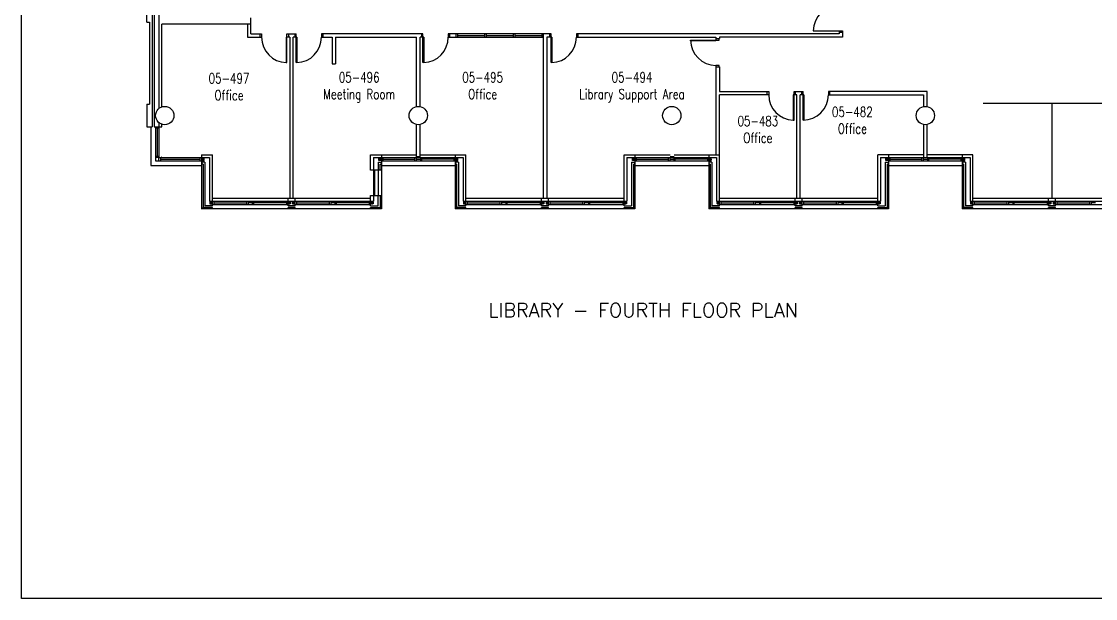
# Model space of a CAD drawing. Extents: x 11182 to 734459, y -1391328 to 152085.
# Drawn here: x 493124 to 531253, y -346839 to -326365 of the extents above; entities that cross this region are included whole.
import ezdxf
from ezdxf.enums import TextEntityAlignment as Align

# ---------------------------------------------------------------- set-up
doc = ezdxf.new("R2010")
doc.units = 0
doc.header["$LTSCALE"] = 500
doc.header["$MEASUREMENT"] = 0
doc.layers.add('0_Defpoints', color=106, linetype='CONTINUOUS', plot=False)
for name, color, linetype in [('0_room_data', 7, 'CONTINUOUS'), ('0_text', 7, 'CONTINUOUS'), ('1_Wall_Exist', 251, 'CONTINUOUS'), ('3_Text', 7, 'CONTINUOUS')]:
    doc.layers.add(name, color=color, linetype=linetype)
doc.styles.add('1_200', font='simplex.shx', dxfattribs={"width": 0.75, "height": 460})
doc.styles.get("Standard").update_dxf_attribs({"font": 'ROMANS', "height": 200})

# ---------------------------------------------------------------- blocks, each defined once
blk = doc.blocks.new('room_data')
at = {"layer": '3_Text', "style": '1_200', "width": 0.75}
for tag, p in [('ROOMNUM', (0, 0)), ('ROOMUSE', (0, -575))]:
    blk.add_attdef(tag, text='', height=345, dxfattribs=at).set_placement(p, align=Align.MIDDLE_CENTER)

msp = doc.modelspace()

# ---------------------------------------------------------------- linework, layer by layer
at = {"layer": '0_Defpoints'}
msp.add_lwpolyline([(566261, -245117), (566261, -346839), (493124, -346839), (493124, -245117)], dxfattribs=at)
at = {"layer": '1_Wall_Exist'}
for p, q in [((497836, -324227), (497836, -330102)), ((498004, -324227), (498004, -329451)), ((497571, -326392), (497571, -325592)), ((497761, -325592), (497761, -330102)), ((501271, -326801), (501271, -326239)), ((497571, -326392), (497671, -326392)), ((497671, -326392), (497671, -329302)), ((501271, -326463), (498104, -326463)), ((498104, -329395), (498104, -326463)), ((501147, -326463), (501147, -326925)), ((521235, -326701), (522273, -326701)), ((522149, -326701), (522149, -326801)), ((522273, -326751), (522149, -326751)), ((522273, -326701), (522273, -326925)), ((501147, -326925), (501649, -326925)), ((501271, -326801), (501649, -326801)), ((501599, -326925), (501599, -326801)), ((501649, -326801), (501649, -326925)), ((502519, -326925), (502519, -327825)), ((502649, -326925), (502519, -326925)), ((502549, -326801), (502873, -326801)), ((502549, -327825), (502549, -326801)), ((502599, -326801), (502599, -326925)), ((502649, -326925), (502649, -332636)), ((502773, -332636), (502773, -326925)), ((502903, -326925), (502773, -326925)), ((502823, -326801), (502823, -326925)), ((502873, -327825), (502873, -326801)), ((502903, -326925), (502903, -327825)), ((503773, -326801), (503773, -326925)), ((507373, -326801), (503773, -326801)), ((503773, -326925), (504148, -326925)), ((503823, -326801), (503823, -326925)), ((504148, -326925), (504148, -327865)), ((504272, -326925), (507149, -326925)), ((504272, -326925), (504272, -327865)), ((507149, -329383), (507149, -326925)), ((507403, -326925), (507273, -326925)), ((507273, -329383), (507273, -326925)), ((507323, -326801), (507323, -326925)), ((507373, -327825), (507373, -326801)), ((507403, -326925), (507403, -327825)), ((508273, -326801), (508273, -326925)), ((511923, -326801), (508273, -326801)), ((508273, -326925), (511649, -326925)), ((508323, -326801), (508323, -326925)), ((508549, -326801), (508549, -326925)), ((508599, -326801), (508599, -326925)), ((508599, -326863), (509566, -326863)), ((509566, -326801), (509566, -326925)), ((509616, -326801), (509616, -326925)), ((509616, -326863), (510583, -326863)), ((510583, -326801), (510583, -326925)), ((510633, -326801), (510633, -326925)), ((510633, -326863), (511599, -326863)), ((511599, -326801), (511599, -326925)), ((511649, -326801), (511649, -332636)), ((511773, -326925), (511773, -332636)), ((511953, -326925), (511773, -326925)), ((511873, -326801), (511873, -326925)), ((511923, -327825), (511923, -326801)), ((511953, -326925), (511953, -327825)), ((512823, -326801), (512823, -326925)), ((522149, -326801), (512823, -326801)), ((512823, -326925), (517778, -326925)), ((512873, -326801), (512873, -326925)), ((516878, -327023), (517898, -327023)), ((516878, -327053), (516878, -327023)), ((517778, -327053), (516878, -327053)), ((517778, -326925), (517778, -327053)), ((517778, -326973), (517898, -326973)), ((517898, -327023), (517898, -326973)), ((522273, -326925), (517902, -326925)), ((517902, -326925), (517902, -326973)), ((502519, -327825), (502549, -327825)), ((502903, -327825), (502873, -327825)), ((504148, -327865), (504272, -327865)), ((507403, -327825), (507373, -327825)), ((511953, -327825), (511923, -327825)), ((517898, -327923), (517778, -327923)), ((517778, -327923), (517778, -331091)), ((517778, -327973), (517902, -327973)), ((517898, -327973), (517898, -327923)), ((517902, -327973), (517902, -328845)), ((517902, -328845), (519651, -328845)), ((519651, -328965), (517902, -328965)), ((517902, -332902), (517902, -328965)), ((519601, -328965), (519601, -328845)), ((519651, -328845), (519651, -328965)), ((520521, -328965), (520521, -329865)), ((520649, -328965), (520521, -328965)), ((520551, -328845), (520871, -328845)), ((520551, -329865), (520551, -328845)), ((520601, -328965), (520601, -328845)), ((520649, -332636), (520649, -328965)), ((520901, -328965), (520773, -328965)), ((520773, -332636), (520773, -328965)), ((520821, -328845), (520821, -328965)), ((520871, -329865), (520871, -328845)), ((520901, -328965), (520901, -329865)), ((521771, -328845), (521771, -328965)), ((525273, -328845), (521771, -328845)), ((521771, -328965), (525149, -328965)), ((521821, -328965), (521821, -328845)), ((525149, -328965), (525149, -329383)), ((525273, -329383), (525273, -328845)), ((497571, -329302), (497671, -329302)), ((497571, -329302), (497571, -330102)), ((532158, -329277), (527265, -329277)), ((529711, -332636), (529711, -329277)), ((497571, -330102), (497761, -330102)), ((497720, -330105), (497720, -331473)), ((497836, -330102), (498102, -330102)), ((497884, -330102), (497884, -331311)), ((498004, -330151), (497884, -330151)), ((497944, -330151), (497944, -331141)), ((498004, -329952), (498004, -331191)), ((498102, -330102), (498102, -330008)), ((507149, -331191), (507149, -330021)), ((507273, -331173), (507273, -330021)), ((520521, -329865), (520551, -329865)), ((520901, -329865), (520871, -329865)), ((525156, -331173), (525156, -330022)), ((525273, -331173), (525273, -330017)), ((497884, -331141), (498004, -331141)), ((498004, -331191), (497884, -331191)), ((497884, -331311), (499520, -331311)), ((498004, -331311), (498004, -331191)), ((498004, -331191), (499802, -331191)), ((498008, -331091), (498008, -331095)), ((498011, -331091), (498011, -331095)), ((498055, -331191), (498055, -331311)), ((498055, -331251), (499470, -331251)), ((498102, -331182), (498098, -331182)), ((499470, -331311), (499470, -331191)), ((499520, -331091), (499902, -331091)), ((499520, -331091), (499520, -333018)), ((499522, -331257), (499627, -331257)), ((499537, -331219), (499537, -331294)), ((499612, -331219), (499537, -331219)), ((499537, -331294), (499612, -331294)), ((499574, -331309), (499574, -331204)), ((499612, -331294), (499612, -331219)), ((499802, -331191), (499802, -332736)), ((499902, -332902), (499902, -331091)), ((505520, -331636), (505520, -331091)), ((505520, -331091), (507156, -331091)), ((505620, -331191), (508802, -331191)), ((505620, -331191), (505620, -332736)), ((505901, -331257), (505796, -331257)), ((505811, -331219), (505886, -331219)), ((505811, -331294), (505811, -331219)), ((505886, -331294), (505811, -331294)), ((505848, -331309), (505848, -331204)), ((505886, -331219), (505886, -331294)), ((505902, -331091), (505902, -333018)), ((505902, -331311), (508520, -331311)), ((505950, -331191), (505950, -331311)), ((505950, -331251), (507089, -331251)), ((507089, -331311), (507089, -331191)), ((507136, -331191), (507136, -331311)), ((507136, -331251), (507286, -331251)), ((507290, -331173), (507156, -331173)), ((507286, -331191), (507286, -331311)), ((507290, -331091), (508902, -331091)), ((507334, -331311), (507334, -331191)), ((508473, -331251), (507334, -331251)), ((508473, -331191), (508473, -331311)), ((508520, -331091), (508520, -333018)), ((508522, -331257), (508627, -331257)), ((508537, -331219), (508537, -331294)), ((508612, -331219), (508537, -331219)), ((508537, -331294), (508612, -331294)), ((508574, -331309), (508574, -331204)), ((508612, -331294), (508612, -331219)), ((508802, -331191), (508802, -332736)), ((508902, -332902), (508902, -331091)), ((514520, -331091), (516156, -331091)), ((514520, -332902), (514520, -331091)), ((514620, -331191), (517802, -331191)), ((514620, -331191), (514620, -332736)), ((514901, -331257), (514796, -331257)), ((514811, -331219), (514886, -331219)), ((514811, -331294), (514811, -331219)), ((514886, -331294), (514811, -331294)), ((514848, -331309), (514848, -331204)), ((514886, -331219), (514886, -331294)), ((514902, -331091), (514902, -333018)), ((514902, -331311), (517520, -331311)), ((514950, -331191), (514950, -331311)), ((514950, -331251), (516089, -331251)), ((516089, -331311), (516089, -331191)), ((516136, -331191), (516136, -331311)), ((516136, -331251), (516286, -331251)), ((516290, -331173), (516156, -331173)), ((516286, -331191), (516286, -331311)), ((516290, -331091), (517902, -331091)), ((516334, -331311), (516334, -331191)), ((517473, -331251), (516334, -331251)), ((517473, -331191), (517473, -331311)), ((517520, -331091), (517520, -333018)), ((517522, -331257), (517627, -331257)), ((517537, -331219), (517537, -331294)), ((517612, -331219), (517537, -331219)), ((517537, -331294), (517612, -331294)), ((517574, -331309), (517574, -331204)), ((517612, -331294), (517612, -331219)), ((517802, -331191), (517802, -332736)), ((525156, -331091), (523520, -331091)), ((523520, -332902), (523520, -331091)), ((523620, -331191), (526802, -331191)), ((523620, -331191), (523620, -332736)), ((523901, -331257), (523796, -331257)), ((523811, -331219), (523886, -331219)), ((523811, -331294), (523811, -331219)), ((523886, -331294), (523811, -331294)), ((523848, -331309), (523848, -331204)), ((523886, -331219), (523886, -331294)), ((523902, -331091), (523902, -333018)), ((523902, -331311), (526520, -331311)), ((523950, -331191), (523950, -331311)), ((523950, -331251), (525089, -331251)), ((525089, -331311), (525089, -331191)), ((525136, -331191), (525136, -331311)), ((525136, -331251), (525286, -331251)), ((526902, -331091), (525273, -331091)), ((525286, -331191), (525286, -331311)), ((525334, -331311), (525334, -331191)), ((526473, -331251), (525334, -331251)), ((526473, -331191), (526473, -331311)), ((526520, -331091), (526520, -333018)), ((526522, -331257), (526627, -331257)), ((526537, -331219), (526537, -331294)), ((526612, -331219), (526537, -331219)), ((526537, -331294), (526612, -331294)), ((526574, -331309), (526574, -331204)), ((526612, -331294), (526612, -331219)), ((526802, -331191), (526802, -332736)), ((526902, -332902), (526902, -331091)), ((497720, -331473), (499520, -331473)), ((499636, -331357), (499520, -331357)), ((499530, -331357), (499530, -331423)), ((499570, -331423), (499530, -331423)), ((499570, -331423), (499570, -332968)), ((499636, -331357), (499636, -332902)), ((505902, -331636), (505520, -331636)), ((505662, -331636), (505662, -332536)), ((505782, -331636), (505782, -332536)), ((505786, -331357), (505902, -331357)), ((505786, -331357), (505786, -331636)), ((505852, -331423), (505892, -331423)), ((505852, -331636), (505852, -331423)), ((505892, -331357), (505892, -331423)), ((505902, -331473), (508520, -331473)), ((508636, -331357), (508520, -331357)), ((508530, -331357), (508530, -331423)), ((508570, -331423), (508530, -331423)), ((508570, -331423), (508570, -332968)), ((508636, -331357), (508636, -332902)), ((514786, -331357), (514902, -331357)), ((514786, -331357), (514786, -332902)), ((514852, -331423), (514892, -331423)), ((514852, -331423), (514852, -332968)), ((514892, -331357), (514892, -331423)), ((514902, -331473), (517520, -331473)), ((517636, -331357), (517520, -331357)), ((517530, -331357), (517530, -331423)), ((517570, -331423), (517530, -331423)), ((517570, -331423), (517570, -332968)), ((517636, -331357), (517636, -332902)), ((523786, -331357), (523902, -331357)), ((523786, -331357), (523786, -332902)), ((523852, -331423), (523892, -331423)), ((523852, -331423), (523852, -332968)), ((523892, -331357), (523892, -331423)), ((523902, -331473), (526520, -331473)), ((526636, -331357), (526520, -331357)), ((526530, -331357), (526530, -331423)), ((526570, -331423), (526530, -331423)), ((526570, -331423), (526570, -332968)), ((526636, -331357), (526636, -332902)), ((499801, -332802), (499906, -332802)), ((499802, -332736), (505620, -332736)), ((499816, -332764), (499816, -332839)), ((499891, -332764), (499816, -332764)), ((499816, -332839), (499891, -332839)), ((499854, -332854), (499854, -332749)), ((499891, -332839), (499891, -332764)), ((499902, -332636), (505520, -332636)), ((499902, -332856), (502586, -332856)), ((499951, -332736), (499951, -332856)), ((499951, -332796), (501121, -332796)), ((501121, -332856), (501121, -332736)), ((501169, -332736), (501169, -332856)), ((501319, -332796), (501169, -332796)), ((501319, -332736), (501319, -332856)), ((501368, -332856), (501368, -332736)), ((502538, -332796), (501368, -332796)), ((502538, -332736), (502538, -332856)), ((502687, -332802), (502582, -332802)), ((502586, -332902), (502586, -332636)), ((502597, -332764), (502672, -332764)), ((502597, -332839), (502597, -332764)), ((502672, -332839), (502597, -332839)), ((502635, -332854), (502635, -332749)), ((502672, -332764), (502672, -332839)), ((502735, -332802), (502840, -332802)), ((502750, -332764), (502750, -332839)), ((502825, -332764), (502750, -332764)), ((502750, -332839), (502825, -332839)), ((502788, -332854), (502788, -332749)), ((502825, -332839), (502825, -332764)), ((502836, -332902), (502836, -332636)), ((502836, -332856), (505520, -332856)), ((502885, -332736), (502885, -332856)), ((502885, -332796), (504055, -332796)), ((504055, -332856), (504055, -332736)), ((504103, -332736), (504103, -332856)), ((504253, -332796), (504103, -332796)), ((504253, -332736), (504253, -332856)), ((504302, -332856), (504302, -332736)), ((505472, -332796), (504302, -332796)), ((505472, -332736), (505472, -332856)), ((505621, -332802), (505516, -332802)), ((505520, -332536), (505902, -332536)), ((505520, -332902), (505520, -332536)), ((505531, -332764), (505606, -332764)), ((505531, -332839), (505531, -332764)), ((505606, -332839), (505531, -332839)), ((505569, -332854), (505569, -332749)), ((505606, -332764), (505606, -332839)), ((505786, -332902), (505786, -332536)), ((505852, -332536), (505852, -332968)), ((508801, -332802), (508906, -332802)), ((508802, -332736), (514620, -332736)), ((508816, -332764), (508816, -332839)), ((508891, -332764), (508816, -332764)), ((508816, -332839), (508891, -332839)), ((508854, -332854), (508854, -332749)), ((508891, -332839), (508891, -332764)), ((508902, -332636), (514520, -332636)), ((508902, -332856), (511586, -332856)), ((508951, -332736), (508951, -332856)), ((508951, -332796), (510121, -332796)), ((510121, -332856), (510121, -332736)), ((510169, -332736), (510169, -332856)), ((510319, -332796), (510169, -332796)), ((510319, -332736), (510319, -332856)), ((510368, -332856), (510368, -332736)), ((511538, -332796), (510368, -332796)), ((511538, -332736), (511538, -332856)), ((511687, -332802), (511582, -332802)), ((511586, -332718), (511586, -332636)), ((511586, -332902), (511586, -332736)), ((511597, -332764), (511672, -332764)), ((511597, -332839), (511597, -332764)), ((511672, -332839), (511597, -332839)), ((511635, -332854), (511635, -332749)), ((511672, -332764), (511672, -332839)), ((511735, -332802), (511840, -332802)), ((511750, -332764), (511750, -332839)), ((511825, -332764), (511750, -332764)), ((511750, -332839), (511825, -332839)), ((511788, -332854), (511788, -332749)), ((511825, -332839), (511825, -332764)), ((511836, -332902), (511836, -332636)), ((511836, -332856), (514520, -332856)), ((511885, -332736), (511885, -332856)), ((511885, -332796), (513055, -332796)), ((513055, -332856), (513055, -332736)), ((513103, -332736), (513103, -332856)), ((513253, -332796), (513103, -332796)), ((513253, -332736), (513253, -332856)), ((513302, -332856), (513302, -332736)), ((514472, -332796), (513302, -332796)), ((514472, -332736), (514472, -332856)), ((514621, -332802), (514516, -332802)), ((514531, -332764), (514606, -332764)), ((514531, -332839), (514531, -332764)), ((514606, -332839), (514531, -332839)), ((514569, -332854), (514569, -332749)), ((514606, -332764), (514606, -332839)), ((517801, -332802), (517906, -332802)), ((517802, -332736), (523620, -332736)), ((517816, -332764), (517816, -332839)), ((517891, -332764), (517816, -332764)), ((517816, -332839), (517891, -332839)), ((517854, -332854), (517854, -332749)), ((517891, -332839), (517891, -332764)), ((517902, -332636), (523520, -332636)), ((517902, -332856), (520586, -332856)), ((517951, -332736), (517951, -332856)), ((517951, -332796), (519121, -332796)), ((519121, -332856), (519121, -332736)), ((519169, -332736), (519169, -332856)), ((519319, -332796), (519169, -332796)), ((519319, -332736), (519319, -332856)), ((519368, -332856), (519368, -332736)), ((520538, -332796), (519368, -332796)), ((520538, -332736), (520538, -332856)), ((520687, -332802), (520582, -332802)), ((520586, -332902), (520586, -332636)), ((520597, -332764), (520672, -332764)), ((520597, -332839), (520597, -332764)), ((520672, -332839), (520597, -332839)), ((520635, -332854), (520635, -332749)), ((520672, -332764), (520672, -332839)), ((520735, -332802), (520840, -332802)), ((520750, -332764), (520750, -332839)), ((520825, -332764), (520750, -332764)), ((520750, -332839), (520825, -332839)), ((520788, -332854), (520788, -332749)), ((520825, -332839), (520825, -332764)), ((520836, -332902), (520836, -332636)), ((520836, -332856), (523520, -332856)), ((520885, -332736), (520885, -332856)), ((520885, -332796), (522055, -332796)), ((522055, -332856), (522055, -332736)), ((522103, -332736), (522103, -332856)), ((522253, -332796), (522103, -332796)), ((522253, -332736), (522253, -332856)), ((522302, -332856), (522302, -332736)), ((523472, -332796), (522302, -332796)), ((523472, -332736), (523472, -332856)), ((523621, -332802), (523516, -332802)), ((523531, -332764), (523606, -332764)), ((523531, -332839), (523531, -332764)), ((523606, -332839), (523531, -332839)), ((523569, -332854), (523569, -332749)), ((523606, -332764), (523606, -332839)), ((526801, -332802), (526906, -332802)), ((526802, -332736), (532620, -332736)), ((526816, -332764), (526816, -332839)), ((526891, -332764), (526816, -332764)), ((526816, -332839), (526891, -332839)), ((526854, -332854), (526854, -332749)), ((526891, -332839), (526891, -332764)), ((526902, -332636), (532520, -332636)), ((526902, -332856), (529586, -332856)), ((526951, -332736), (526951, -332856)), ((526951, -332796), (528121, -332796)), ((528121, -332856), (528121, -332736)), ((528169, -332736), (528169, -332856)), ((528319, -332796), (528169, -332796)), ((528319, -332736), (528319, -332856)), ((528368, -332856), (528368, -332736)), ((529538, -332796), (528368, -332796)), ((529538, -332736), (529538, -332856)), ((529687, -332802), (529582, -332802)), ((529586, -332718), (529586, -332636)), ((529586, -332902), (529586, -332736)), ((529597, -332764), (529672, -332764)), ((529597, -332839), (529597, -332764)), ((529672, -332839), (529597, -332839)), ((529635, -332854), (529635, -332749)), ((529672, -332764), (529672, -332839)), ((529735, -332802), (529840, -332802)), ((529750, -332764), (529750, -332839)), ((529825, -332764), (529750, -332764)), ((529750, -332839), (529825, -332839)), ((529788, -332854), (529788, -332749)), ((529825, -332839), (529825, -332764)), ((529836, -332902), (529836, -332636)), ((529836, -332856), (532520, -332856)), ((529885, -332736), (529885, -332856)), ((529885, -332796), (531055, -332796)), ((531055, -332856), (531055, -332736)), ((531103, -332736), (531103, -332856)), ((531253, -332796), (531103, -332796)), ((499520, -333018), (499570, -332968)), ((505902, -333018), (499520, -333018)), ((499902, -332968), (499570, -332968)), ((499902, -332902), (499636, -332902)), ((499902, -333018), (499902, -332968)), ((502836, -332902), (502586, -332902)), ((502836, -332968), (502586, -332968)), ((502586, -333018), (502586, -332968)), ((502836, -333018), (502836, -332968)), ((505520, -332902), (505786, -332902)), ((505520, -333018), (505520, -332968)), ((505520, -332968), (505852, -332968)), ((505902, -333018), (505852, -332968)), ((508520, -333018), (508570, -332968)), ((514902, -333018), (508520, -333018)), ((508902, -332968), (508570, -332968)), ((508902, -332902), (508636, -332902)), ((508902, -333018), (508902, -332968)), ((511836, -332902), (511586, -332902)), ((511836, -332968), (511586, -332968)), ((511586, -333018), (511586, -332968)), ((511836, -333018), (511836, -332968)), ((514520, -332902), (514786, -332902)), ((514520, -333018), (514520, -332968)), ((514520, -332968), (514852, -332968)), ((514902, -333018), (514852, -332968)), ((517520, -333018), (517570, -332968)), ((523902, -333018), (517520, -333018)), ((517902, -332968), (517570, -332968)), ((517902, -332902), (517636, -332902)), ((517902, -333018), (517902, -332968)), ((520836, -332902), (520586, -332902)), ((520836, -332968), (520586, -332968)), ((520586, -333018), (520586, -332968)), ((520836, -333018), (520836, -332968)), ((523520, -332902), (523786, -332902)), ((523520, -333018), (523520, -332968)), ((523520, -332968), (523852, -332968)), ((523902, -333018), (523852, -332968)), ((526520, -333018), (526570, -332968)), ((532902, -333018), (526520, -333018)), ((526902, -332968), (526570, -332968)), ((526902, -332902), (526636, -332902)), ((526902, -333018), (526902, -332968)), ((529836, -332902), (529586, -332902)), ((529836, -332968), (529586, -332968)), ((529586, -333018), (529586, -332968)), ((529836, -333018), (529836, -332968))]:
    msp.add_line(p, q, dxfattribs=at)
for centre in [(498211, -329702), (507211, -329702), (516211, -329702), (525211, -329702)]:
    msp.add_circle(centre, 325, dxfattribs=at)
for centre, radius, start, end in [((522149, -326701), 914, 90, 180), ((502549, -326925), 900, 180, 268.0908), ((502873, -326925), 900, 271.9092, 0), ((507373, -326925), 900, 271.9092, 0), ((511923, -326925), 900, 271.9092, 0), ((517778, -327023), 900, 180, 270), ((520551, -328965), 900, 180, 268.0908), ((520871, -328965), 900, 270, 0)]:
    msp.add_arc(centre, radius, start, end, dxfattribs=at)

# ---------------------------------------------------------------- block references
at = {"layer": '0_room_data', "xscale": 1.035347182677431, "yscale": 1.035347182677431, "zscale": 1.035347182677431}
for p, values in [((500492, -328383), {'ROOMNUM': '05-497', 'ROOMUSE': 'Office'}), ((505113, -328346), {'ROOMNUM': '05-496', 'ROOMUSE': 'Meeting Room'}), ((509496, -328346), {'ROOMNUM': '05-495', 'ROOMUSE': 'Office'}), ((514799, -328346), {'ROOMNUM': '05-494', 'ROOMUSE': 'Library Support Area'}), ((522621, -329573), {'ROOMNUM': '05-482', 'ROOMUSE': 'Office'}), ((519267, -329899), {'ROOMNUM': '05-483', 'ROOMUSE': 'Office'})]:
    msp.add_blockref('room_data', p, dxfattribs=at).add_auto_attribs(values)

# ---------------------------------------------------------------- texts
at = {"layer": '0_text'}
msp.add_text('LIBRARY - FOURTH FLOOR PLAN', height=500, rotation=0, dxfattribs=at).set_placement((509695, -336857))

doc.saveas('drawing.dxf')
